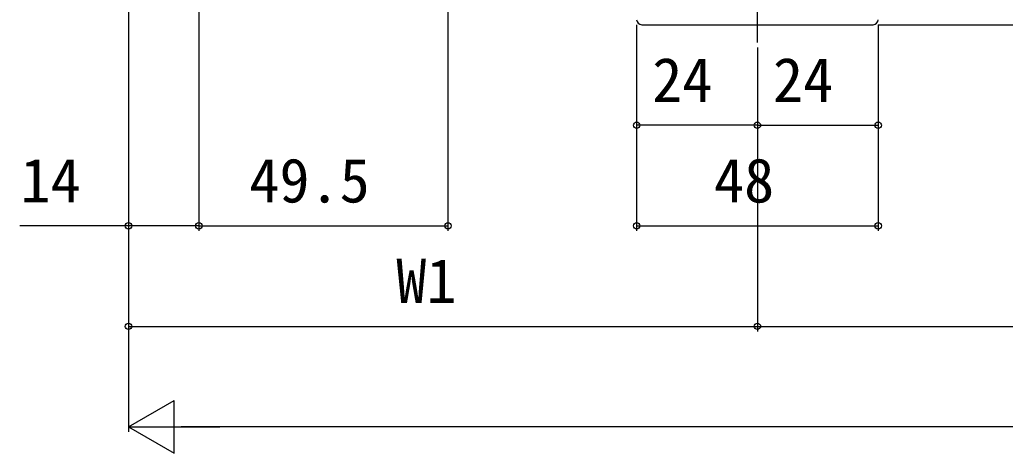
# Model space of a CAD drawing. Units: millimetres, scale not verified. Extents: x -525 to 525, y -782 to 777.
# Drawn here: x -336.6 to -140.7, y -636.7 to -550.4 of the extents above; entities that cross this region are included whole.
import ezdxf
from ezdxf.enums import TextEntityAlignment as Align

# ---------------------------------------------------------------- set-up
doc = ezdxf.new("R2010")
doc.units = ezdxf.units.MM
doc.header["$LTSCALE"] = 4
for name, color, linetype in [('0-2_YKK_11', 7, 'Continuous'), ('0-3_YKK_12', 2, 'Continuous'), ('0-6_YKK_D', 6, 'Continuous')]:
    doc.layers.add(name, color=color, linetype=linetype)
doc.styles.add('ＭＳ ゴシック', font='')
doc.styles.get('ＭＳ ゴシック').set_extended_font_data('MS Gothic')

msp = doc.modelspace()

# ---------------------------------------------------------------- linework, layer by layer
at = {"layer": '0-2_YKK_11'}
msp.add_line((-213, -551.401), (-167, -551.401), dxfattribs=at)
for centre, start, end in [((-213, -550.401), 180.00001, 269.99999), ((-167, -550.401), 270.00001, 359.99999)]:
    msp.add_arc(centre, 1, start, end, dxfattribs=at)
at = {"layer": '0-3_YKK_12'}
msp.add_line((-190, -554.907), (-190, -477.135), dxfattribs=at)
at = {"layer": '0-6_YKK_D'}
for p, q in [((-251.5, -506.201), (-251.5, -592.401)), ((-315, -540.401), (-315, -592.401)), ((-315, -540.401), (-315, -632.401)), ((-315, -540.401), (-315, -612.401)), ((-301.001, -540.92), (-301.001, -592.401)), ((-301.001, -540.92), (-301.001, -592.401)), ((-214, -551.401), (-214, -572.401)), ((-214, -551.401), (-214, -592.401)), ((-166, -551.401), (-166, -572.401)), ((-166, -551.401), (-166, -592.401)), ((-166, -551.401), (-135.5, -551.401)), ((-190, -555.907), (-190, -612.401)), ((-190, -555.907), (-190, -612.401)), ((-190, -555.907), (-190, -572.401)), ((-190, -555.907), (-190, -572.401)), ((-190, -571.401), (-214, -571.401)), ((-190, -571.401), (-166, -571.401)), ((-301.001, -591.401), (-251.5, -591.401)), ((-214, -591.401), (-166, -591.401)), ((-315, -611.401), (-190, -611.401)), ((-190, -611.401), (-55, -611.401)), ((-315, -631.401), (-305.907, -626.151)), ((-305.907, -636.651), (-305.907, -626.151)), ((-315, -631.401), (-305.907, -636.651)), ((-315, -631.401), (-296.814, -631.401)), ((194.5, -631.401), (-304.5, -631.401))]:
    msp.add_line(p, q, dxfattribs=at)
msp.add_lwpolyline([(-301.001, -591.401), (-315, -591.401), (-336.618, -591.401)], dxfattribs=at)
for centre in [(-214, -571.401), (-190, -571.401), (-190, -571.401), (-166, -571.401), (-315, -591.401), (-301.001, -591.401), (-301.001, -591.401), (-251.5, -591.401), (-214, -591.401), (-166, -591.401), (-315, -611.401), (-190, -611.401), (-190, -611.401)]:
    msp.add_circle(centre, 0.637, dxfattribs=at)

# ---------------------------------------------------------------- texts
at = {"layer": '0-6_YKK_D', "style": 'ＭＳ ゴシック'}
for s, p in [('24', (-210.898, -569.401)), ('24', (-186.898, -569.401)), ('14', (-336.459, -589.401)), ('49.5', (-290.978, -589.401)), ('48', (-198.625, -589.401)), ('W1', (-261.773, -609.401))]:
    msp.add_text(s, height=8.798, dxfattribs=at).set_placement(p, align=Align.BOTTOM_LEFT)

doc.saveas('drawing.dxf')
